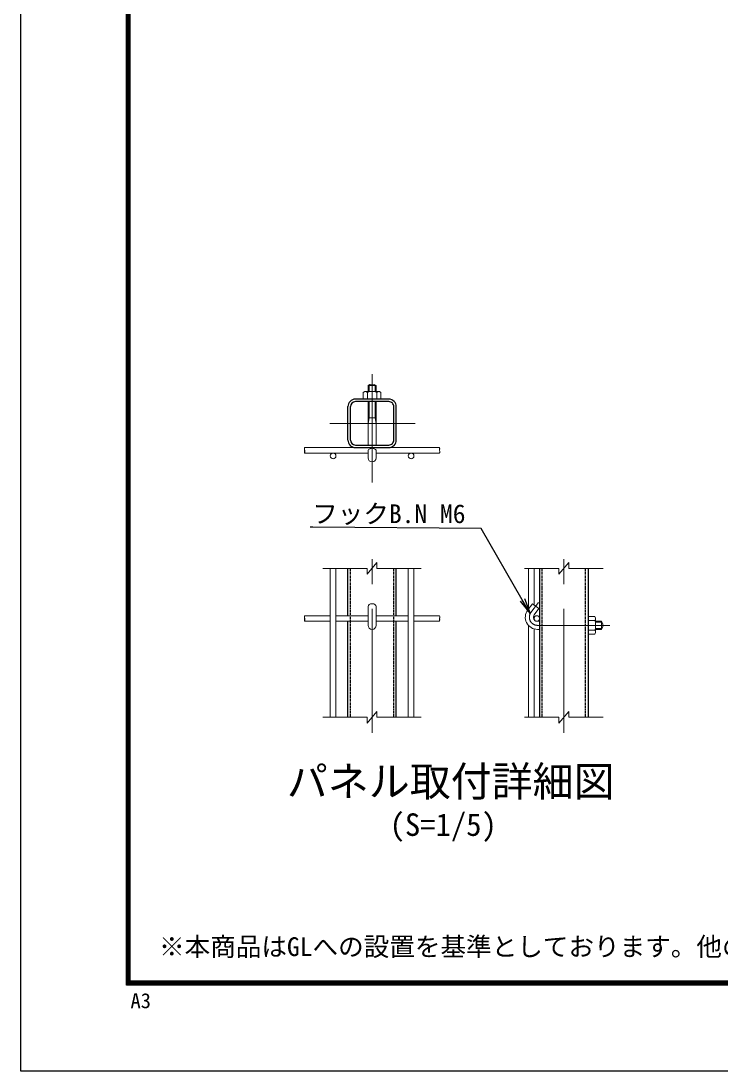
# Model space of a CAD drawing. Units: millimetres, scale not verified, with parts at other scales. Extents: x -4200 to 4200, y -2970 to 2970.
# Drawn here: x -4200 to -2408, y -2970 to -280 of the extents above; entities that cross this region are included whole.
import ezdxf
from ezdxf.enums import TextEntityAlignment as Align

# ---------------------------------------------------------------- set-up
doc = ezdxf.new("R2010")
doc.units = ezdxf.units.MM
doc.header["$LTSCALE"] = 10
doc.linetypes.add('USER1', pattern=[50.8, 31.75, -6.35, 6.35, -6.35])
doc.linetypes.add('USER2', pattern=[0.375, 0.25, -0.125])
for name, color, linetype, lineweight in [('0-0_D-TTL', 7, 'Continuous', 25), ('0-3_D-BMK', 2, 'USER1', 13), ('0-4_D-STR3', 3, 'Continuous', 13), ('0-5_D-STR-DIM', 7, 'Continuous', 13), ('0-6_D-STR1', 1, 'Continuous', 25), ('0-7_D-STR2', 7, 'Continuous', 13), ('0-B_D-STR-TXT', 7, 'Continuous', 25)]:
    doc.layers.add(name, color=color, linetype=linetype, lineweight=lineweight)
doc.layers.add('0-1_D-TTL-TXT', color=7, linetype='Continuous')
doc.styles.add('ＭＳ ゴシック', font='')
doc.styles.get('ＭＳ ゴシック').set_extended_font_data('MS Gothic')

# ---------------------------------------------------------------- blocks, each defined once
blk = doc.blocks.new('MLeader10')
at = {"layer": '0-B_D-STR-TXT'}
blk.add_line((-2908.98, -1759.78), (-2894.75, -1797.76), dxfattribs=at)
for points in [[(-2914.75, -1763.12), (-3020.5, -1579.94), (-3451.23, -1576.34), (-3458.43, -1576.34)], [(-2920.52, -1766.45), (-2894.75, -1797.76), (-2914.75, -1763.12)]]:
    blk.add_lwpolyline(points, dxfattribs=at)

msp = doc.modelspace()

# ---------------------------------------------------------------- linework, layer by layer
at = {"layer": '0-0_D-TTL', "color": 2}
msp.add_lwpolyline([(-4199.62, 2970), (4200.38, 2970), (4200.38, -2970), (-4199.62, -2970)], close=True, dxfattribs=at)
at = {"layer": '0-0_D-TTL'}
for points in [[(-3929.62, 2750), (3930.38, 2750), (3930.38, -2750), (-3929.62, -2750)], [(-3927.12, 2747.5), (3927.88, 2747.5), (3927.88, -2747.5), (-3927.12, -2747.5)], [(-3924.62, 2745), (3925.38, 2745), (3925.38, -2745), (-3924.62, -2745)], [(-3922.12, 2742.5), (3922.88, 2742.5), (3922.88, -2742.5), (-3922.12, -2742.5)], [(-3919.62, 2740), (3920.38, 2740), (3920.38, -2740), (-3919.62, -2740)]]:
    msp.add_lwpolyline(points, close=True, dxfattribs=at)
at = {"layer": '0-3_D-BMK'}
for p, q in [((-3299.65, -1462.25), (-3299.65, -1184.73)), ((-3407.89, -1310.55), (-3189.04, -1310.55)), ((-3299.65, -2103.34), (-3299.65, -1637.76)), ((-2808.27, -2103.34), (-2808.27, -1637.76)), ((-2892.48, -1794.83), (-2873.54, -1769.7)), ((-2875.87, -1828.15), (-2690.14, -1828.15))]:
    msp.add_line(p, q, dxfattribs=at)
msp.add_arc((-2875.87, -1807.35), 20.8, 143, 270, dxfattribs=at)
at = {"layer": '0-4_D-STR3'}
for p, q in [((-3318.31, -1229.27), (-3322.21, -1231.52)), ((-3322.21, -1231.52), (-3322.21, -1248.55)), ((-3280.99, -1229.27), (-3318.31, -1229.27)), ((-3315.55, -1229.27), (-3311.65, -1231.52)), ((-3307.75, -1229.27), (-3311.65, -1231.52)), ((-3311.65, -1231.52), (-3311.65, -1248.55)), ((-3310.05, -1213.99), (-3289.25, -1213.99)), ((-3310.05, -1229.27), (-3310.05, -1213.99)), ((-3307.65, -1229.27), (-3307.65, -1212.29)), ((-3291.65, -1229.27), (-3291.65, -1212.29)), ((-3291.55, -1229.27), (-3287.65, -1231.52)), ((-3289.25, -1229.27), (-3289.25, -1213.99)), ((-3283.75, -1229.27), (-3287.65, -1231.52)), ((-3287.65, -1231.52), (-3287.65, -1248.55)), ((-3280.99, -1229.27), (-3277.09, -1231.52)), ((-3277.09, -1231.52), (-3277.09, -1248.55)), ((-3277.09, -1248.55), (-3322.21, -1248.55)), ((-3310.05, -1366.15), (-3310.05, -1254.95)), ((-3307.65, -1296.15), (-3307.65, -1254.95)), ((-3291.65, -1296.15), (-3291.65, -1254.95)), ((-3289.25, -1366.15), (-3289.25, -1254.95)), ((-3307.65, -1296.15), (-3310.05, -1310.55)), ((-3310.05, -1296.15), (-3289.25, -1296.15)), ((-3291.65, -1296.15), (-3289.25, -1310.55)), ((-3310.05, -1381.25), (-3310.05, -1398.95)), ((-3289.25, -1381.25), (-3289.25, -1398.95)), ((-2900.78, -1788.57), (-2888.88, -1772.77)), ((-2872.27, -1785.29), (-2888.88, -1772.77)), ((-3310.05, -1779.47), (-3310.05, -1828.15)), ((-3289.25, -1828.15), (-3289.25, -1779.47)), ((-2884.17, -1801.09), (-2872.27, -1785.29)), ((-2875.87, -1817.75), (-2870.27, -1817.75)), ((-2746.27, -1805.59), (-2746.27, -1853.11)), ((-2729.24, -1805.59), (-2746.27, -1805.59)), ((-2729.24, -1816.15), (-2746.27, -1816.15)), ((-2726.99, -1812.25), (-2729.24, -1816.15)), ((-2726.99, -1820.05), (-2729.24, -1816.15)), ((-2728.31, -1817.75), (-2711.71, -1817.75)), ((-2726.99, -1820.15), (-2710.01, -1820.15)), ((-2711.71, -1817.75), (-2711.71, -1838.55)), ((-2875.87, -1838.55), (-2870.27, -1838.55)), ((-2729.24, -1840.15), (-2746.27, -1840.15)), ((-2729.24, -1850.71), (-2746.27, -1850.71)), ((-2726.99, -1836.25), (-2729.24, -1840.15)), ((-2726.99, -1844.05), (-2729.24, -1840.15)), ((-2726.99, -1846.81), (-2729.24, -1850.71)), ((-2726.99, -1836.15), (-2710.01, -1836.15)), ((-2726.99, -1838.55), (-2711.71, -1838.55))]:
    msp.add_line(p, q, dxfattribs=at)
msp.add_lwpolyline([(-2726.99, -1846.81), (-2726.99, -1809.49), (-2729.24, -1805.59)], dxfattribs=at)
for centre, radius, start, end in [((-3299.65, -1226.15), 16, 49.4584, 130.5416), ((-3299.65, -1398.95), 10.4, 180, 0), ((-2875.87, -1807.35), 31.2, 143, 270), ((-2875.87, -1807.35), 10.4, 143, 270), ((-3299.65, -1828.15), 10.4, 180, 0), ((-2723.87, -1828.15), 16, 319.4584, 40.5416)]:
    msp.add_arc(centre, radius, start, end, dxfattribs=at)
for centre, major_axis, start_param, end_param in [((-3299.65, -1381.31), (10.4, 0), 0, 3.1415927), ((-3299.65, -1779.53), (-10.4, 0), 3.1415927, 6.2831853)]:
    msp.add_ellipse(centre, major_axis=major_axis, ratio=0.649974, start_param=start_param, end_param=end_param, dxfattribs=at)
at = {"layer": '0-5_D-STR-DIM'}
for p, q in [((-3312.15, -1697.26), (-3287.15, -1667.26)), ((-3287.15, -1682.26), (-3287.15, -1667.26)), ((-2820.77, -1697.26), (-2795.77, -1667.26)), ((-2795.77, -1682.26), (-2795.77, -1667.26)), ((-3312.15, -1682.26), (-3425.76, -1682.26)), ((-3312.15, -1697.26), (-3312.15, -1682.26)), ((-3173.53, -1682.26), (-3287.15, -1682.26)), ((-2820.77, -1682.26), (-2909.08, -1682.26)), ((-2820.77, -1697.26), (-2820.77, -1682.26)), ((-2707.46, -1682.26), (-2795.77, -1682.26)), ((-3312.15, -2063.74), (-3425.76, -2063.74)), ((-3312.15, -2078.74), (-3287.15, -2048.74)), ((-3312.15, -2078.74), (-3312.15, -2063.74)), ((-3287.15, -2063.74), (-3287.15, -2048.74)), ((-3173.53, -2063.74), (-3287.15, -2063.74)), ((-2820.77, -2063.74), (-2909.08, -2063.74)), ((-2820.77, -2078.74), (-2795.77, -2048.74)), ((-2820.77, -2078.74), (-2820.77, -2063.74)), ((-2795.77, -2063.74), (-2795.77, -2048.74)), ((-2707.46, -2063.74), (-2795.77, -2063.74))]:
    msp.add_line(p, q, dxfattribs=at)
at = {"layer": '0-6_D-STR1'}
for p, q in [((-3256.85, -1248.55), (-3342.45, -1248.55)), ((-3256.85, -1254.95), (-3342.45, -1254.95)), ((-3361.65, -1353.35), (-3361.65, -1267.75)), ((-3355.25, -1353.35), (-3355.25, -1267.75)), ((-3244.05, -1353.35), (-3244.05, -1267.75)), ((-3237.65, -1353.35), (-3237.65, -1267.75)), ((-3342.45, -1366.15), (-3256.85, -1366.15)), ((-3342.45, -1372.55), (-3256.85, -1372.55)), ((-3361.65, -1803.35), (-3361.65, -1682.26)), ((-3237.65, -1803.35), (-3237.65, -1682.26)), ((-2870.27, -1682.26), (-2870.27, -2063.74)), ((-2746.27, -1682.26), (-2746.27, -2063.74)), ((-3361.65, -2063.74), (-3361.65, -1817.75)), ((-3237.65, -2063.74), (-3237.65, -1817.75))]:
    msp.add_line(p, q, dxfattribs=at)
at = {"layer": '0-6_D-STR1', "linetype": 'USER2'}
for p, q in [((-3355.25, -2063.74), (-3355.25, -1682.26)), ((-3244.05, -2063.74), (-3244.05, -1682.26)), ((-2863.87, -2063.74), (-2863.87, -1682.26)), ((-2752.67, -2063.74), (-2752.67, -1682.26))]:
    msp.add_line(p, q, dxfattribs=at)
at = {"layer": '0-6_D-STR1'}
for centre, radius, start, end in [((-3342.45, -1267.75), 19.2, 90, 180.00001), ((-3342.45, -1267.75), 12.8, 90, 180), ((-3256.85, -1267.75), 19.2, 0.00001, 90.00002), ((-3256.85, -1267.75), 12.8, 0.00001, 90.00002), ((-3342.45, -1353.35), 19.2, 180.00001, 270), ((-3342.45, -1353.35), 12.8, 180, 270), ((-3256.85, -1353.35), 19.2, 270, 0.00001), ((-3256.85, -1353.35), 12.8, 270, 0.00001)]:
    msp.add_arc(centre, radius, start, end, dxfattribs=at)
at = {"layer": '0-7_D-STR2'}
for p, q in [((-3472.41, -1372.55), (-3311.65, -1372.55)), ((-3472.41, -1386.95), (-3310.05, -1386.95)), ((-3126.88, -1386.95), (-3289.25, -1386.95)), ((-3126.87, -1372.55), (-3287.65, -1372.55)), ((-3406.85, -1682.26), (-3406.85, -2063.74)), ((-3392.45, -1682.26), (-3392.45, -2063.74)), ((-3206.85, -1682.26), (-3206.85, -2063.74)), ((-3192.45, -1682.26), (-3192.45, -2063.74)), ((-2899.07, -1786.29), (-2899.07, -1682.26)), ((-2884.67, -1775.95), (-2884.67, -1682.26)), ((-3406.85, -1803.35), (-3472.41, -1803.35)), ((-3406.85, -1817.75), (-3472.41, -1817.75)), ((-3310.05, -1803.35), (-3392.45, -1803.35)), ((-3310.05, -1817.75), (-3392.45, -1817.75)), ((-3289.25, -1803.35), (-3206.85, -1803.35)), ((-3289.25, -1817.75), (-3206.85, -1817.75)), ((-3192.45, -1803.35), (-3126.88, -1803.35)), ((-3192.45, -1817.75), (-3126.88, -1817.75)), ((-2899.07, -2063.74), (-2899.07, -1828.21)), ((-2884.67, -2063.74), (-2884.67, -1837.28))]:
    msp.add_line(p, q, dxfattribs=at)
for centre in [(-3399.65, -1394.15), (-3199.65, -1394.15), (-2877.47, -1810.55)]:
    msp.add_circle(centre, 7.2, dxfattribs=at)
for centre, major_axis, start_param, end_param in [((-3472.41, -1376.15), (0, -3.6), 3.1414937, 6.283185), ((-3126.88, -1383.35), (0, 3.6), 3.1414937, 6.283185), ((-3472.41, -1806.95), (0, -3.6), 3.1414937, 6.283185), ((-3126.88, -1806.95), (0, -3.6), 0.0000003, 3.1416916)]:
    msp.add_ellipse(centre, major_axis=major_axis, ratio=0.114898, start_param=start_param, end_param=end_param, dxfattribs=at)
for centre, major_axis in [((-3472.41, -1383.35), (0, -3.6)), ((-3126.88, -1376.15), (0, 3.6)), ((-3472.41, -1814.15), (0, -3.6)), ((-3126.88, -1814.15), (0, 3.6))]:
    msp.add_ellipse(centre, major_axis=major_axis, ratio=0.114898, dxfattribs=at)

# ---------------------------------------------------------------- block references
at = {"layer": '0-B_D-STR-TXT'}
msp.add_blockref('MLeader10', (0, 0), dxfattribs=at)

# ---------------------------------------------------------------- texts
at = {"layer": '0-1_D-TTL-TXT', "style": 'ＭＳ ゴシック'}
for s, height, p in [('パネル取付詳細図', 76.98, (-3518.21, -2289.53)), ('(S=1/5)', 57.7, (-3254.76, -2384.97)), ('A3', 38.49, (-3918.91, -2820.62))]:
    msp.add_text(s, height=height, dxfattribs=at).set_placement(p, align=Align.BOTTOM_LEFT)
at = {"layer": '0-B_D-STR-TXT', "style": 'ＭＳ ゴシック'}
for s, p in [('フックB.N M6', (-3453.38, -1580.67)), ('※本商品はGLへの設置を基準としております。他の条件でご使用の際は別途ご相談ください。', (-3845.83, -2689.87))]:
    msp.add_text(s, height=48.09, dxfattribs=at).set_placement(p, align=Align.BOTTOM_LEFT)

doc.saveas('drawing.dxf')
